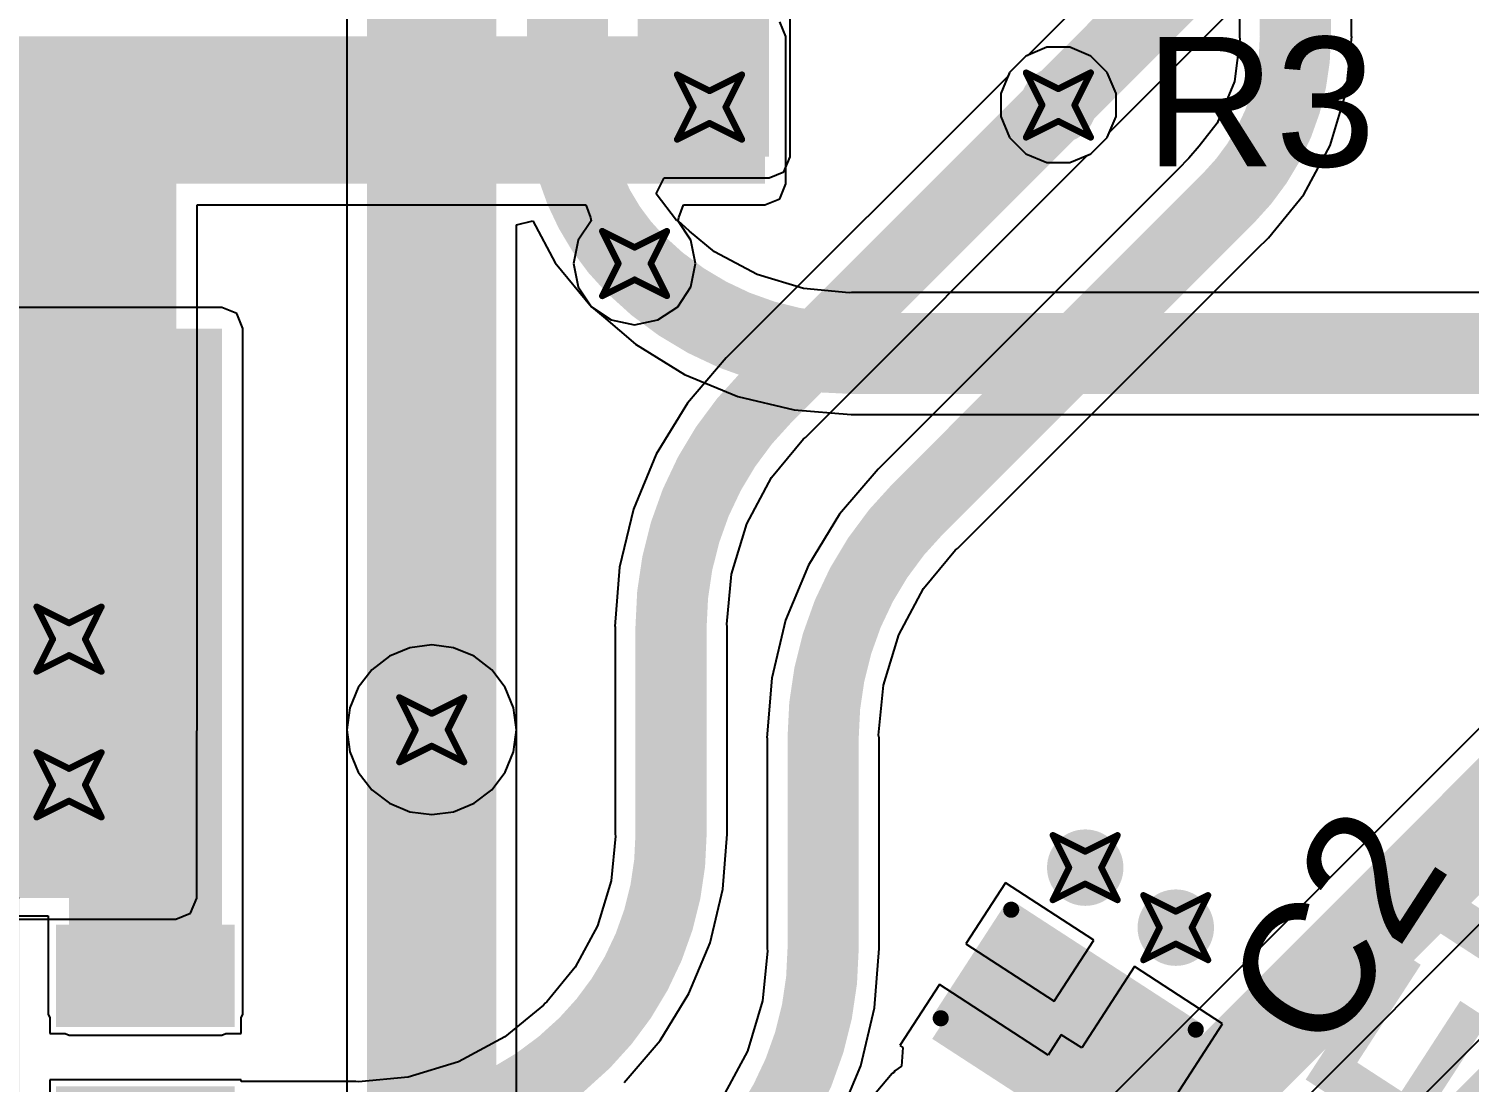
# Model space of a CAD drawing. Header units: inches. Extents: x -5 to 426, y -53 to 116.
# Drawn here: x 40.13 to 51.43, y -32.36 to -24.09 of the extents above; entities that cross this region are included whole.
import ezdxf

# ---------------------------------------------------------------- set-up
doc = ezdxf.new("R2010")
doc.units = ezdxf.units.IN
for name, color, linetype in [('Board Outline', 216, 'Continuous'), ('Bottom Layer', 5, 'Continuous'), ('Bottom Solder', 6, 'Continuous'), ('Drill Drawing', 1, 'Continuous'), ('Multi-Layer', 9, 'Continuous'), ('Pad Holes', 156, 'Continuous'), ('Top Layer', 1, 'Continuous'), ('Top Overlay', 2, 'Continuous'), ('Top Paste', 8, 'Continuous'), ('Top Solder', 216, 'Continuous'), ('Via Holes', 16, 'Continuous')]:
    doc.layers.add(name, color=color, linetype=linetype)
doc.styles.add('Arial', font='', dxfattribs={"height": 0.2})
doc.styles.add('Arial_Bold', font='', dxfattribs={"height": 0.2})
doc.styles.get('Arial').set_extended_font_data('Arial')
doc.styles.get('Arial_Bold').set_extended_font_data('Arial', bold=True)

# ---------------------------------------------------------------- blocks, each defined once
blk = doc.blocks.new('ESOP_8_75')
at = {"layer": 'Top Layer'}
for points in [[(-3.509, 2.205), (-2.309, 2.205), (-2.309, 1.605), (-3.509, 1.605)], [(2.308, 2.205), (3.508, 2.205), (3.508, 1.605), (2.308, 1.605)], [(-1.2, 1.65), (1.2, 1.65), (1.2, -1.65), (-1.2, -1.65)], [(-3.509, 0.935), (-2.309, 0.935), (-2.309, 0.335), (-3.509, 0.335)], [(2.308, 0.935), (3.508, 0.935), (3.508, 0.335), (2.308, 0.335)], [(-3.509, -0.335), (-2.309, -0.335), (-2.309, -0.935), (-3.509, -0.935)], [(2.308, -0.335), (3.508, -0.335), (3.508, -0.935), (2.308, -0.935)], [(-3.509, -1.605), (-2.309, -1.605), (-2.309, -2.205), (-3.509, -2.205)], [(2.308, -1.605), (3.508, -1.605), (3.508, -2.205), (2.308, -2.205)]]:
    blk.add_hatch(color=1, dxfattribs=at).paths.add_polyline_path(points)
at = {"layer": 'Top Paste'}
for points in [[(-3.509, 2.205), (-2.309, 2.205), (-2.309, 1.605), (-3.509, 1.605)], [(2.308, 2.205), (3.508, 2.205), (3.508, 1.605), (2.308, 1.605)], [(-1.2, 1.65), (1.2, 1.65), (1.2, -1.65), (-1.2, -1.65)], [(-3.509, 0.935), (-2.309, 0.935), (-2.309, 0.335), (-3.509, 0.335)], [(2.308, 0.935), (3.508, 0.935), (3.508, 0.335), (2.308, 0.335)], [(-3.509, -0.335), (-2.309, -0.335), (-2.309, -0.935), (-3.509, -0.935)], [(2.308, -0.335), (3.508, -0.335), (3.508, -0.935), (2.308, -0.935)], [(-3.509, -1.605), (-2.309, -1.605), (-2.309, -2.205), (-3.509, -2.205)], [(2.308, -1.605), (3.508, -1.605), (3.508, -2.205), (2.308, -2.205)]]:
    blk.add_hatch(color=8, dxfattribs=at).paths.add_polyline_path(points)
at = {"layer": 'Top Solder'}
for points in [[(-3.61, 2.307), (-2.207, 2.307), (-2.207, 1.503), (-3.61, 1.503)], [(2.207, 2.307), (3.61, 2.307), (3.61, 1.503), (2.207, 1.503)], [(-1.302, 1.752), (1.302, 1.752), (1.302, -1.752), (-1.302, -1.752)], [(-3.61, 1.037), (-2.207, 1.037), (-2.207, 0.233), (-3.61, 0.233)], [(2.207, 1.037), (3.61, 1.037), (3.61, 0.233), (2.207, 0.233)], [(-3.61, -0.233), (-2.207, -0.233), (-2.207, -1.037), (-3.61, -1.037)], [(2.207, -0.233), (3.61, -0.233), (3.61, -1.037), (2.207, -1.037)], [(-3.61, -1.503), (-2.207, -1.503), (-2.207, -2.307), (-3.61, -2.307)], [(2.207, -1.503), (3.61, -1.503), (3.61, -2.307), (2.207, -2.307)]]:
    blk.add_hatch(color=216, dxfattribs=at).paths.add_polyline_path(points)
at = {"layer": 'Top Overlay'}
for points in [[(-1.905, 2.515, 0.127, 0.127, 0), (1.854, 2.515, 0.127, 0.127, 0)], [(-1.905, 2.515, 0.127, 0.127, 0), (-1.905, -2.515, 0.127, 0.127, 0)], [(1.854, -2.515, 0.127, 0.127, 0), (1.854, 2.515, 0.127, 0.127, 0)], [(-3.877, 2.049, 0.3, 0.3, 0), (-3.75, 1.922, 0.3, 0.3, 0)], [(-3.877, 1.795, 0.3, 0.3, 0), (-3.877, 2.049, 0.3, 0.3, 0)], [(-3.877, 1.795, 0.3, 0.3, 0), (-3.75, 1.922, 0.3, 0.3, 0)], [(-1.905, -2.515, 0.127, 0.127, 0), (1.854, -2.515, 0.127, 0.127, 0)]]:
    blk.add_lwpolyline(points, format="xyseb", dxfattribs=at)
for points in [[(-1.937, 2.515, 0.0635, 0.0635, 1), (-1.873, 2.515, 0.0635, 0.0635, 1)], [(-1.937, 2.515, 0.0635, 0.0635, 1), (-1.873, 2.515, 0.0635, 0.0635, 1)], [(1.822, 2.515, 0.0635, 0.0635, 1), (1.886, 2.515, 0.0635, 0.0635, 1)], [(1.822, 2.515, 0.0635, 0.0635, 1), (1.886, 2.515, 0.0635, 0.0635, 1)], [(-3.952, 2.049, 0.15, 0.15, 1), (-3.802, 2.049, 0.15, 0.15, 1)], [(-3.952, 2.049, 0.15, 0.15, 1), (-3.802, 2.049, 0.15, 0.15, 1)], [(-3.825, 1.922, 0.15, 0.15, 1), (-3.675, 1.922, 0.15, 0.15, 1)], [(-3.825, 1.922, 0.15, 0.15, 1), (-3.675, 1.922, 0.15, 0.15, 1)], [(-3.952, 1.795, 0.15, 0.15, 1), (-3.802, 1.795, 0.15, 0.15, 1)], [(-3.952, 1.795, 0.15, 0.15, 1), (-3.802, 1.795, 0.15, 0.15, 1)], [(-1.937, -2.515, 0.0635, 0.0635, 1), (-1.873, -2.515, 0.0635, 0.0635, 1)], [(-1.937, -2.515, 0.0635, 0.0635, 1), (-1.873, -2.515, 0.0635, 0.0635, 1)], [(1.822, -2.515, 0.0635, 0.0635, 1), (1.886, -2.515, 0.0635, 0.0635, 1)], [(1.822, -2.515, 0.0635, 0.0635, 1), (1.886, -2.515, 0.0635, 0.0635, 1)]]:
    blk.add_lwpolyline(points, format="xyseb", close=True, dxfattribs=at)
blk = doc.blocks.new('B2B_XH_A_LF__SN___90')
at = {"layer": 'Bottom Layer'}
blk.add_hatch(color=5, dxfattribs=at).paths.add_polyline_path([(-2.25, 1), (-0.25, 1), (-0.25, -1), (-2.25, -1)])
h = blk.add_hatch(color=5, dxfattribs=at)
edge = h.paths.add_edge_path()
edge.add_arc((1.25, 0), 1, 0, 360)
at = {"layer": 'Bottom Solder'}
blk.add_hatch(color=6, dxfattribs=at).paths.add_polyline_path([(-2.352, 1.102), (-0.148, 1.102), (-0.148, -1.102), (-2.352, -1.102)])
h = blk.add_hatch(color=6, dxfattribs=at)
edge = h.paths.add_edge_path()
edge.add_arc((1.25, 0), 1.102, 0, 360)
at = {"layer": 'Multi-Layer'}
blk.add_hatch(color=9, dxfattribs=at).paths.add_polyline_path([(-2.25, 1), (-0.25, 1), (-0.25, -1), (-2.25, -1)])
h = blk.add_hatch(color=9, dxfattribs=at)
edge = h.paths.add_edge_path()
edge.add_arc((1.25, 0), 1, 0, 360)
at = {"layer": 'Pad Holes'}
h = blk.add_hatch(color=7, dxfattribs=at)
edge = h.paths.add_edge_path()
edge.add_arc((-1.25, 0), 0.5, 0, 360)
h = blk.add_hatch(color=7, dxfattribs=at)
edge = h.paths.add_edge_path()
edge.add_arc((1.25, 0), 0.5, 0, 360)
at = {"layer": 'Top Layer'}
blk.add_hatch(color=1, dxfattribs=at).paths.add_polyline_path([(-2.25, 1), (-0.25, 1), (-0.25, -1), (-2.25, -1)])
h = blk.add_hatch(color=1, dxfattribs=at)
edge = h.paths.add_edge_path()
edge.add_arc((1.25, 0), 1, 0, 360)
at = {"layer": 'Top Solder'}
blk.add_hatch(color=216, dxfattribs=at).paths.add_polyline_path([(-2.352, 1.102), (-0.148, 1.102), (-0.148, -1.102), (-2.352, -1.102)])
h = blk.add_hatch(color=216, dxfattribs=at)
edge = h.paths.add_edge_path()
edge.add_arc((1.25, 0), 1.102, 0, 360)
at = {"layer": 'Top Overlay'}
for points in [[(-3.782, -3.432, 0.127, 0.127, 0), (-3.782, 2.442, 0.127, 0.127, 0)], [(3.74, 2.442, 0.127, 0.127, 0), (-3.782, 2.442, 0.127, 0.127, 0)], [(3.74, -3.432, 0.127, 0.127, 0), (3.74, 2.442, 0.127, 0.127, 0)], [(3.74, -3.432, 0.127, 0.127, 0), (-3.782, -3.432, 0.127, 0.127, 0)]]:
    blk.add_lwpolyline(points, format="xyseb", dxfattribs=at)
for points in [[(-3.814, 2.442, 0.0635, 0.0635, 1), (-3.75, 2.442, 0.0635, 0.0635, 1)], [(-3.814, 2.442, 0.0635, 0.0635, 1), (-3.75, 2.442, 0.0635, 0.0635, 1)], [(3.708, 2.442, 0.0635, 0.0635, 1), (3.772, 2.442, 0.0635, 0.0635, 1)], [(3.708, 2.442, 0.0635, 0.0635, 1), (3.772, 2.442, 0.0635, 0.0635, 1)], [(-3.814, -3.432, 0.0635, 0.0635, 1), (-3.75, -3.432, 0.0635, 0.0635, 1)], [(-3.814, -3.432, 0.0635, 0.0635, 1), (-3.75, -3.432, 0.0635, 0.0635, 1)], [(3.708, -3.432, 0.0635, 0.0635, 1), (3.772, -3.432, 0.0635, 0.0635, 1)], [(3.708, -3.432, 0.0635, 0.0635, 1), (3.772, -3.432, 0.0635, 0.0635, 1)]]:
    blk.add_lwpolyline(points, format="xyseb", close=True, dxfattribs=at)
blk = doc.blocks.new('C___0805_111')
at = {"layer": 'Top Layer'}
for points in [[(-1.524, 0.762), (-0.508, 0.762), (-0.508, -0.762), (-1.524, -0.762)], [(0.508, 0.762), (1.524, 0.762), (1.524, -0.762), (0.508, -0.762)]]:
    blk.add_hatch(color=1, dxfattribs=at).paths.add_polyline_path(points)
at = {"layer": 'Top Paste'}
for points in [[(-1.524, 0.762), (-0.508, 0.762), (-0.508, -0.762), (-1.524, -0.762)], [(0.508, 0.762), (1.524, 0.762), (1.524, -0.762), (0.508, -0.762)]]:
    blk.add_hatch(color=8, dxfattribs=at).paths.add_polyline_path(points)
at = {"layer": 'Top Solder'}
for points in [[(-1.594, 0.832), (-0.438, 0.832), (-0.438, -0.832), (-1.594, -0.832)], [(0.438, 0.832), (1.594, 0.832), (1.594, -0.832), (0.438, -0.832)]]:
    blk.add_hatch(color=216, dxfattribs=at).paths.add_polyline_path(points)
at = {"layer": 'Top Overlay'}
for points in [[(-1.626, -0.864, 0.127, 0.127, 0), (-1.626, 0.864, 0.127, 0.127, 0)], [(-0.61, 0.864, 0.127, 0.127, 0), (-1.626, 0.864, 0.127, 0.127, 0)], [(1.626, 0.864, 0.127, 0.127, 0), (0.61, 0.864, 0.127, 0.127, 0)], [(1.626, -0.864, 0.127, 0.127, 0), (1.626, 0.864, 0.127, 0.127, 0)], [(-0.61, -0.864, 0.127, 0.127, 0), (-1.626, -0.864, 0.127, 0.127, 0)], [(1.626, -0.864, 0.127, 0.127, 0), (0.61, -0.864, 0.127, 0.127, 0)]]:
    blk.add_lwpolyline(points, format="xyseb", dxfattribs=at)
for points in [[(-1.657, 0.864, 0.0635, 0.0635, 1), (-1.594, 0.864, 0.0635, 0.0635, 1)], [(-1.657, 0.864, 0.0635, 0.0635, 1), (-1.594, 0.864, 0.0635, 0.0635, 1)], [(-0.641, 0.864, 0.0635, 0.0635, 1), (-0.578, 0.864, 0.0635, 0.0635, 1)], [(0.578, 0.864, 0.0635, 0.0635, 1), (0.641, 0.864, 0.0635, 0.0635, 1)], [(1.594, 0.864, 0.0635, 0.0635, 1), (1.657, 0.864, 0.0635, 0.0635, 1)], [(1.594, 0.864, 0.0635, 0.0635, 1), (1.657, 0.864, 0.0635, 0.0635, 1)], [(-1.657, -0.864, 0.0635, 0.0635, 1), (-1.594, -0.864, 0.0635, 0.0635, 1)], [(-1.657, -0.864, 0.0635, 0.0635, 1), (-1.594, -0.864, 0.0635, 0.0635, 1)], [(-0.641, -0.864, 0.0635, 0.0635, 1), (-0.578, -0.864, 0.0635, 0.0635, 1)], [(0.578, -0.864, 0.0635, 0.0635, 1), (0.641, -0.864, 0.0635, 0.0635, 1)], [(1.594, -0.864, 0.0635, 0.0635, 1), (1.657, -0.864, 0.0635, 0.0635, 1)], [(1.594, -0.864, 0.0635, 0.0635, 1), (1.657, -0.864, 0.0635, 0.0635, 1)]]:
    blk.add_lwpolyline(points, format="xyseb", close=True, dxfattribs=at)

msp = doc.modelspace()

# ---------------------------------------------------------------- hatches: boundary and pattern name
at = {"layer": 'Bottom Layer'}
for points in [[(38.645, -24.151), (38.645, -25.307), (45.905, -25.307), (45.905, -24.151)], [(41.283, -24.376), (38.64, -24.376), (38.64, -29.592), (41.283, -29.592)], [(38.64, -30.913), (41.279, -30.913), (41.279, -28.213), (38.64, -28.213)], [(32.646, -30.913), (40.85, -30.913), (40.85, -29.185), (32.646, -29.185)]]:
    msp.add_hatch(color=5, dxfattribs=at).paths.add_polyline_path(points)
h = msp.add_hatch(color=5, dxfattribs=at)
edge = h.paths.add_edge_path()
edge.add_arc((45.47, -24.705), 0.3, 0, 360)
h = msp.add_hatch(color=5, dxfattribs=at)
edge = h.paths.add_edge_path()
edge.add_arc((48.209, -24.689), 0.3, 0, 360)
h = msp.add_hatch(color=5, dxfattribs=at)
edge = h.paths.add_edge_path()
edge.add_arc((44.882, -25.933), 0.3, 0, 360)
h = msp.add_hatch(color=5, dxfattribs=at)
edge = h.paths.add_edge_path()
edge.add_arc((40.441, -28.881), 0.3, 0, 360)
h = msp.add_hatch(color=5, dxfattribs=at)
edge = h.paths.add_edge_path()
edge.add_arc((43.289, -29.592), 0.3, 0, 360)
h = msp.add_hatch(color=5, dxfattribs=at)
edge = h.paths.add_edge_path()
edge.add_arc((40.441, -30.024), 0.3, 0, 360)
h = msp.add_hatch(color=5, dxfattribs=at)
edge = h.paths.add_edge_path()
edge.add_arc((48.42, -30.674), 0.3, 0, 360)
h = msp.add_hatch(color=5, dxfattribs=at)
edge = h.paths.add_edge_path()
edge.add_arc((49.131, -31.145), 0.3, 0, 360)
at = {"layer": 'Top Layer'}
for points in [[(45.938, -21.472), (44.907, -21.472), (44.907, -25.095), (45.938, -25.095)], [(36.618, -27.385), (41.641, -27.385), (41.641, -26.443), (36.618, -26.443)], [(38.132, -30.888), (41.641, -30.888), (41.641, -26.443), (38.132, -26.443)], [(40.441, -31.823), (41.641, -31.823), (41.641, -26.448), (40.441, -26.448)]]:
    msp.add_hatch(color=1, dxfattribs=at).paths.add_polyline_path(points)
h = msp.add_hatch(color=1, dxfattribs=at)
edge = h.paths.add_edge_path()
edge.add_arc((45.47, -24.705), 0.3, 0, 360)
h = msp.add_hatch(color=1, dxfattribs=at)
edge = h.paths.add_edge_path()
edge.add_arc((48.209, -24.689), 0.3, 0, 360)
h = msp.add_hatch(color=1, dxfattribs=at)
edge = h.paths.add_edge_path()
edge.add_arc((44.882, -25.933), 0.3, 0, 360)
h = msp.add_hatch(color=1, dxfattribs=at)
edge = h.paths.add_edge_path()
edge.add_arc((40.441, -28.881), 0.3, 0, 360)
h = msp.add_hatch(color=1, dxfattribs=at)
edge = h.paths.add_edge_path()
edge.add_arc((43.289, -29.592), 0.3, 0, 360)
h = msp.add_hatch(color=1, dxfattribs=at)
edge = h.paths.add_edge_path()
edge.add_arc((40.441, -30.024), 0.3, 0, 360)
h = msp.add_hatch(color=1, dxfattribs=at)
edge = h.paths.add_edge_path()
edge.add_arc((48.42, -30.674), 0.3, 0, 360)
h = msp.add_hatch(color=1, dxfattribs=at)
edge = h.paths.add_edge_path()
edge.add_arc((49.131, -31.145), 0.3, 0, 360)
at = {"layer": 'Via Holes'}
h = msp.add_hatch(color=7, dxfattribs=at)
edge = h.paths.add_edge_path()
edge.add_arc((48.209, -24.689), 0.15, 0, 360)
h = msp.add_hatch(color=7, dxfattribs=at)
edge = h.paths.add_edge_path()
edge.add_arc((45.47, -24.705), 0.15, 0, 360)
h = msp.add_hatch(color=7, dxfattribs=at)
edge = h.paths.add_edge_path()
edge.add_arc((44.882, -25.933), 0.15, 0, 360)
h = msp.add_hatch(color=7, dxfattribs=at)
edge = h.paths.add_edge_path()
edge.add_arc((40.441, -28.881), 0.15, 0, 360)
h = msp.add_hatch(color=7, dxfattribs=at)
edge = h.paths.add_edge_path()
edge.add_arc((43.289, -29.592), 0.15, 0, 360)
h = msp.add_hatch(color=7, dxfattribs=at)
edge = h.paths.add_edge_path()
edge.add_arc((40.441, -30.024), 0.15, 0, 360)
h = msp.add_hatch(color=7, dxfattribs=at)
edge = h.paths.add_edge_path()
edge.add_arc((48.42, -30.674), 0.15, 0, 360)
h = msp.add_hatch(color=7, dxfattribs=at)
edge = h.paths.add_edge_path()
edge.add_arc((49.131, -31.145), 0.15, 0, 360)

# ---------------------------------------------------------------- linework, layer by layer
at = {"layer": 'Board Outline'}
msp.add_lwpolyline([(49.772, 6.348, 0.254, 0.254, -1.144567), (-0.298, -38.441, 0.254, 0.254, 0)], format="xyseb", dxfattribs=at)
at = {"layer": 'Bottom Layer'}
for p, q in [((50.528, -21.74), (47.968, -24.299)), ((48.611, -24.902), (51.17, -22.342)), ((46.07, -24.151), (46.022, -24.035)), ((46.07, -25.307), (46.07, -24.151)), ((47.953, -24.305), (47.826, -24.433)), ((47.968, -24.299), (47.953, -24.305)), ((47.826, -24.433), (47.757, -24.599)), ((47.757, -24.599), (47.757, -24.779)), ((56.359, -24.736), (48.042, -33.053)), ((47.757, -24.779), (47.826, -24.945)), ((47.826, -24.945), (47.953, -25.072)), ((48.465, -25.072), (48.593, -24.945)), ((48.593, -24.945), (48.611, -24.902)), ((47.953, -25.072), (48.119, -25.141)), ((48.299, -25.141), (48.465, -25.072)), ((48.119, -25.141), (48.299, -25.141)), ((46.022, -25.424), (46.07, -25.307)), ((45.905, -25.472), (46.022, -25.424)), ((41.448, -29.592), (41.448, -25.472)), ((41.448, -25.472), (44.498, -25.472)), ((44.498, -25.472), (44.535, -25.572)), ((45.229, -25.571), (45.266, -25.472)), ((45.266, -25.472), (45.905, -25.472)), ((48.811, -33.822), (57.128, -25.505)), ((58.075, -25.463), (49.414, -34.124)), ((44.54, -25.599), (44.439, -25.75)), ((44.535, -25.572), (44.54, -25.599)), ((45.224, -25.598), (45.229, -25.571)), ((45.313, -25.678), (45.224, -25.598)), ((44.439, -25.75), (44.403, -25.933)), ((45.51, -25.84), (45.313, -25.678)), ((45.845, -26.018), (45.51, -25.84)), ((44.403, -25.933), (44.439, -26.117)), ((44.439, -26.117), (44.543, -26.272)), ((46.208, -26.129), (45.845, -26.018)), ((46.566, -26.164), (46.208, -26.129)), ((46.586, -26.16), (46.566, -26.164)), ((52.803, -26.16), (46.586, -26.16)), ((44.543, -26.272), (44.543, -26.272)), ((44.543, -26.272), (44.544, -26.273)), ((44.544, -26.273), (44.544, -26.273)), ((44.544, -26.273), (44.637, -26.352)), ((44.637, -26.352), (44.888, -26.566)), ((44.888, -26.566), (45.274, -26.803)), ((45.274, -26.803), (45.693, -26.977)), ((45.693, -26.977), (46.134, -27.082)), ((46.134, -27.082), (46.583, -27.118)), ((46.583, -27.118), (46.586, -27.118)), ((46.586, -27.118), (52.803, -27.118)), ((43.116, -28.949), (42.956, -29.015)), ((43.289, -28.926), (43.116, -28.949)), ((43.461, -28.949), (43.289, -28.926)), ((43.622, -29.015), (43.461, -28.949)), ((42.956, -29.015), (42.818, -29.121)), ((43.76, -29.121), (43.622, -29.015)), ((42.818, -29.121), (42.712, -29.259)), ((43.866, -29.259), (43.76, -29.121)), ((42.712, -29.259), (42.645, -29.42)), ((43.932, -29.42), (43.866, -29.259)), ((42.645, -29.42), (42.623, -29.592)), ((43.955, -29.592), (43.932, -29.42)), ((41.444, -29.604), (41.448, -29.592)), ((41.444, -30.913), (41.444, -29.604)), ((42.623, -29.592), (42.623, -38.209)), ((43.955, -38.35), (43.955, -29.592)), ((41.395, -31.03), (41.444, -30.913)), ((35.402, -31.078), (41.279, -31.078)), ((41.279, -31.078), (41.395, -31.03))]:
    msp.add_line(p, q, dxfattribs=at)
for points in [[(48.209, -24.681, 0.559, 0.559, 0), (50.929, -21.961, 0.559, 0.559, 0)], [(48.209, -24.689, 0.559, 0.559, 0), (48.209, -24.681, 0.559, 0.559, 0)], [(48.427, -33.437, 0.762, 0.762, 0), (56.743, -25.121, 0.762, 0.762, 0)], [(49.707, -34.417, 0.508, 0.508, 0), (58.368, -25.756, 0.508, 0.508, 0)], [(44.883, -25.934, 0.635, 0.635, -0.000107), (44.882, -25.933, 0.635, 0.635, 0)], [(46.586, -26.639, 0.635, 0.635, -0.198801), (44.883, -25.934, 0.635, 0.635, 0)], [(46.586, -26.639, 0.635, 0.635, 0), (52.803, -26.639, 0.635, 0.635, 0)], [(39.601, -29.389, 1.016, 1.016, 0), (40.269, -28.721, 1.016, 1.016, 0)], [(43.289, -38.911, 1.016, 1.016, 0), (43.289, -29.592, 1.016, 1.016, 0)]]:
    msp.add_lwpolyline(points, format="xyseb", dxfattribs=at)
for points in [[(48.069, -24.681, 0.279, 0.279, 1), (48.349, -24.681, 0.279, 0.279, 1)], [(48.069, -24.681, 0.279, 0.279, 1), (48.349, -24.681, 0.279, 0.279, 1)], [(48.069, -24.689, 0.279, 0.279, 1), (48.349, -24.689, 0.279, 0.279, 1)], [(44.723, -25.933, 0.318, 0.318, 1), (45.041, -25.933, 0.318, 0.318, 1)], [(44.724, -25.934, 0.318, 0.318, 1), (45.041, -25.934, 0.318, 0.318, 1)], [(44.724, -25.934, 0.318, 0.318, 1), (45.041, -25.934, 0.318, 0.318, 1)], [(46.427, -26.639, 0.318, 0.318, 1), (46.744, -26.639, 0.318, 0.318, 1)], [(46.427, -26.639, 0.318, 0.318, 1), (46.744, -26.639, 0.318, 0.318, 1)], [(40.015, -28.721, 0.508, 0.508, 1), (40.523, -28.721, 0.508, 0.508, 1)], [(43.035, -29.592, 0.508, 0.508, 1), (43.543, -29.592, 0.508, 0.508, 1)]]:
    msp.add_lwpolyline(points, format="xyseb", close=True, dxfattribs=at)
at = {"layer": 'Drill Drawing'}
for points in [[(45.216, -24.451, 0.0508, 0.0508, 0), (45.47, -24.578, 0.0508, 0.0508, 0)], [(45.216, -24.451, 0.0508, 0.0508, 0), (45.343, -24.705, 0.0508, 0.0508, 0)], [(45.47, -24.578, 0.0508, 0.0508, 0), (45.724, -24.451, 0.0508, 0.0508, 0)], [(45.597, -24.705, 0.0508, 0.0508, 0), (45.724, -24.451, 0.0508, 0.0508, 0)], [(47.955, -24.435, 0.0508, 0.0508, 0), (48.209, -24.562, 0.0508, 0.0508, 0)], [(47.955, -24.435, 0.0508, 0.0508, 0), (48.082, -24.689, 0.0508, 0.0508, 0)], [(48.209, -24.562, 0.0508, 0.0508, 0), (48.463, -24.435, 0.0508, 0.0508, 0)], [(48.336, -24.689, 0.0508, 0.0508, 0), (48.463, -24.435, 0.0508, 0.0508, 0)], [(45.216, -24.959, 0.0508, 0.0508, 0), (45.343, -24.705, 0.0508, 0.0508, 0)], [(45.597, -24.705, 0.0508, 0.0508, 0), (45.724, -24.959, 0.0508, 0.0508, 0)], [(47.955, -24.943, 0.0508, 0.0508, 0), (48.082, -24.689, 0.0508, 0.0508, 0)], [(48.336, -24.689, 0.0508, 0.0508, 0), (48.463, -24.943, 0.0508, 0.0508, 0)], [(45.216, -24.959, 0.0508, 0.0508, 0), (45.47, -24.832, 0.0508, 0.0508, 0)], [(45.47, -24.832, 0.0508, 0.0508, 0), (45.724, -24.959, 0.0508, 0.0508, 0)], [(47.955, -24.943, 0.0508, 0.0508, 0), (48.209, -24.816, 0.0508, 0.0508, 0)], [(48.209, -24.816, 0.0508, 0.0508, 0), (48.463, -24.943, 0.0508, 0.0508, 0)], [(44.628, -25.679, 0.0508, 0.0508, 0), (44.882, -25.806, 0.0508, 0.0508, 0)], [(44.628, -25.679, 0.0508, 0.0508, 0), (44.755, -25.933, 0.0508, 0.0508, 0)], [(44.882, -25.806, 0.0508, 0.0508, 0), (45.136, -25.679, 0.0508, 0.0508, 0)], [(45.009, -25.933, 0.0508, 0.0508, 0), (45.136, -25.679, 0.0508, 0.0508, 0)], [(44.628, -26.187, 0.0508, 0.0508, 0), (44.755, -25.933, 0.0508, 0.0508, 0)], [(45.009, -25.933, 0.0508, 0.0508, 0), (45.136, -26.187, 0.0508, 0.0508, 0)], [(44.628, -26.187, 0.0508, 0.0508, 0), (44.882, -26.06, 0.0508, 0.0508, 0)], [(44.882, -26.06, 0.0508, 0.0508, 0), (45.136, -26.187, 0.0508, 0.0508, 0)], [(40.187, -28.627, 0.0508, 0.0508, 0), (40.441, -28.754, 0.0508, 0.0508, 0)], [(40.187, -28.627, 0.0508, 0.0508, 0), (40.314, -28.881, 0.0508, 0.0508, 0)], [(40.441, -28.754, 0.0508, 0.0508, 0), (40.695, -28.627, 0.0508, 0.0508, 0)], [(40.568, -28.881, 0.0508, 0.0508, 0), (40.695, -28.627, 0.0508, 0.0508, 0)], [(40.187, -29.135, 0.0508, 0.0508, 0), (40.314, -28.881, 0.0508, 0.0508, 0)], [(40.568, -28.881, 0.0508, 0.0508, 0), (40.695, -29.135, 0.0508, 0.0508, 0)], [(40.187, -29.135, 0.0508, 0.0508, 0), (40.441, -29.008, 0.0508, 0.0508, 0)], [(40.441, -29.008, 0.0508, 0.0508, 0), (40.695, -29.135, 0.0508, 0.0508, 0)], [(43.035, -29.338, 0.0508, 0.0508, 0), (43.289, -29.465, 0.0508, 0.0508, 0)], [(43.035, -29.338, 0.0508, 0.0508, 0), (43.162, -29.592, 0.0508, 0.0508, 0)], [(43.289, -29.465, 0.0508, 0.0508, 0), (43.543, -29.338, 0.0508, 0.0508, 0)], [(43.416, -29.592, 0.0508, 0.0508, 0), (43.543, -29.338, 0.0508, 0.0508, 0)], [(43.035, -29.846, 0.0508, 0.0508, 0), (43.162, -29.592, 0.0508, 0.0508, 0)], [(43.416, -29.592, 0.0508, 0.0508, 0), (43.543, -29.846, 0.0508, 0.0508, 0)], [(43.035, -29.846, 0.0508, 0.0508, 0), (43.289, -29.719, 0.0508, 0.0508, 0)], [(43.289, -29.719, 0.0508, 0.0508, 0), (43.543, -29.846, 0.0508, 0.0508, 0)], [(40.187, -29.77, 0.0508, 0.0508, 0), (40.441, -29.897, 0.0508, 0.0508, 0)], [(40.187, -29.77, 0.0508, 0.0508, 0), (40.314, -30.024, 0.0508, 0.0508, 0)], [(40.441, -29.897, 0.0508, 0.0508, 0), (40.695, -29.77, 0.0508, 0.0508, 0)], [(40.568, -30.024, 0.0508, 0.0508, 0), (40.695, -29.77, 0.0508, 0.0508, 0)], [(40.187, -30.278, 0.0508, 0.0508, 0), (40.314, -30.024, 0.0508, 0.0508, 0)], [(40.568, -30.024, 0.0508, 0.0508, 0), (40.695, -30.278, 0.0508, 0.0508, 0)], [(40.187, -30.278, 0.0508, 0.0508, 0), (40.441, -30.151, 0.0508, 0.0508, 0)], [(40.441, -30.151, 0.0508, 0.0508, 0), (40.695, -30.278, 0.0508, 0.0508, 0)], [(48.166, -30.42, 0.0508, 0.0508, 0), (48.42, -30.547, 0.0508, 0.0508, 0)], [(48.166, -30.42, 0.0508, 0.0508, 0), (48.293, -30.674, 0.0508, 0.0508, 0)], [(48.42, -30.547, 0.0508, 0.0508, 0), (48.674, -30.42, 0.0508, 0.0508, 0)], [(48.547, -30.674, 0.0508, 0.0508, 0), (48.674, -30.42, 0.0508, 0.0508, 0)], [(48.166, -30.928, 0.0508, 0.0508, 0), (48.293, -30.674, 0.0508, 0.0508, 0)], [(48.547, -30.674, 0.0508, 0.0508, 0), (48.674, -30.928, 0.0508, 0.0508, 0)], [(48.166, -30.928, 0.0508, 0.0508, 0), (48.42, -30.801, 0.0508, 0.0508, 0)], [(48.42, -30.801, 0.0508, 0.0508, 0), (48.674, -30.928, 0.0508, 0.0508, 0)], [(48.877, -30.891, 0.0508, 0.0508, 0), (49.131, -31.018, 0.0508, 0.0508, 0)], [(48.877, -30.891, 0.0508, 0.0508, 0), (49.004, -31.145, 0.0508, 0.0508, 0)], [(49.131, -31.018, 0.0508, 0.0508, 0), (49.385, -30.891, 0.0508, 0.0508, 0)], [(49.258, -31.145, 0.0508, 0.0508, 0), (49.385, -30.891, 0.0508, 0.0508, 0)], [(48.877, -31.399, 0.0508, 0.0508, 0), (49.004, -31.145, 0.0508, 0.0508, 0)], [(49.258, -31.145, 0.0508, 0.0508, 0), (49.385, -31.399, 0.0508, 0.0508, 0)], [(48.877, -31.399, 0.0508, 0.0508, 0), (49.131, -31.272, 0.0508, 0.0508, 0)], [(49.131, -31.272, 0.0508, 0.0508, 0), (49.385, -31.399, 0.0508, 0.0508, 0)]]:
    msp.add_lwpolyline(points, format="xyseb", dxfattribs=at)
for points in [[(45.203, -24.451, 0.0254, 0.0254, 1), (45.229, -24.451, 0.0254, 0.0254, 1)], [(45.203, -24.451, 0.0254, 0.0254, 1), (45.229, -24.451, 0.0254, 0.0254, 1)], [(45.711, -24.451, 0.0254, 0.0254, 1), (45.737, -24.451, 0.0254, 0.0254, 1)], [(45.711, -24.451, 0.0254, 0.0254, 1), (45.737, -24.451, 0.0254, 0.0254, 1)], [(47.943, -24.435, 0.0254, 0.0254, 1), (47.968, -24.435, 0.0254, 0.0254, 1)], [(47.943, -24.435, 0.0254, 0.0254, 1), (47.968, -24.435, 0.0254, 0.0254, 1)], [(48.45, -24.435, 0.0254, 0.0254, 1), (48.476, -24.435, 0.0254, 0.0254, 1)], [(48.45, -24.435, 0.0254, 0.0254, 1), (48.476, -24.435, 0.0254, 0.0254, 1)], [(48.196, -24.562, 0.0254, 0.0254, 1), (48.222, -24.562, 0.0254, 0.0254, 1)], [(48.196, -24.562, 0.0254, 0.0254, 1), (48.222, -24.562, 0.0254, 0.0254, 1)], [(45.457, -24.578, 0.0254, 0.0254, 1), (45.483, -24.578, 0.0254, 0.0254, 1)], [(45.457, -24.578, 0.0254, 0.0254, 1), (45.483, -24.578, 0.0254, 0.0254, 1)], [(45.33, -24.705, 0.0254, 0.0254, 1), (45.356, -24.705, 0.0254, 0.0254, 1)], [(45.33, -24.705, 0.0254, 0.0254, 1), (45.356, -24.705, 0.0254, 0.0254, 1)], [(45.584, -24.705, 0.0254, 0.0254, 1), (45.61, -24.705, 0.0254, 0.0254, 1)], [(45.584, -24.705, 0.0254, 0.0254, 1), (45.61, -24.705, 0.0254, 0.0254, 1)], [(48.069, -24.689, 0.0254, 0.0254, 1), (48.095, -24.689, 0.0254, 0.0254, 1)], [(48.069, -24.689, 0.0254, 0.0254, 1), (48.095, -24.689, 0.0254, 0.0254, 1)], [(48.324, -24.689, 0.0254, 0.0254, 1), (48.349, -24.689, 0.0254, 0.0254, 1)], [(48.324, -24.689, 0.0254, 0.0254, 1), (48.349, -24.689, 0.0254, 0.0254, 1)], [(45.457, -24.832, 0.0254, 0.0254, 1), (45.483, -24.832, 0.0254, 0.0254, 1)], [(45.457, -24.832, 0.0254, 0.0254, 1), (45.483, -24.832, 0.0254, 0.0254, 1)], [(48.196, -24.816, 0.0254, 0.0254, 1), (48.222, -24.816, 0.0254, 0.0254, 1)], [(48.196, -24.816, 0.0254, 0.0254, 1), (48.222, -24.816, 0.0254, 0.0254, 1)], [(45.203, -24.959, 0.0254, 0.0254, 1), (45.229, -24.959, 0.0254, 0.0254, 1)], [(45.203, -24.959, 0.0254, 0.0254, 1), (45.229, -24.959, 0.0254, 0.0254, 1)], [(45.711, -24.959, 0.0254, 0.0254, 1), (45.737, -24.959, 0.0254, 0.0254, 1)], [(45.711, -24.959, 0.0254, 0.0254, 1), (45.737, -24.959, 0.0254, 0.0254, 1)], [(47.943, -24.943, 0.0254, 0.0254, 1), (47.968, -24.943, 0.0254, 0.0254, 1)], [(47.943, -24.943, 0.0254, 0.0254, 1), (47.968, -24.943, 0.0254, 0.0254, 1)], [(48.45, -24.943, 0.0254, 0.0254, 1), (48.476, -24.943, 0.0254, 0.0254, 1)], [(48.45, -24.943, 0.0254, 0.0254, 1), (48.476, -24.943, 0.0254, 0.0254, 1)], [(44.615, -25.679, 0.0254, 0.0254, 1), (44.641, -25.679, 0.0254, 0.0254, 1)], [(44.615, -25.679, 0.0254, 0.0254, 1), (44.641, -25.679, 0.0254, 0.0254, 1)], [(45.123, -25.679, 0.0254, 0.0254, 1), (45.148, -25.679, 0.0254, 0.0254, 1)], [(45.123, -25.679, 0.0254, 0.0254, 1), (45.148, -25.679, 0.0254, 0.0254, 1)], [(44.869, -25.806, 0.0254, 0.0254, 1), (44.895, -25.806, 0.0254, 0.0254, 1)], [(44.869, -25.806, 0.0254, 0.0254, 1), (44.895, -25.806, 0.0254, 0.0254, 1)], [(44.742, -25.933, 0.0254, 0.0254, 1), (44.767, -25.933, 0.0254, 0.0254, 1)], [(44.742, -25.933, 0.0254, 0.0254, 1), (44.767, -25.933, 0.0254, 0.0254, 1)], [(44.996, -25.933, 0.0254, 0.0254, 1), (45.022, -25.933, 0.0254, 0.0254, 1)], [(44.996, -25.933, 0.0254, 0.0254, 1), (45.022, -25.933, 0.0254, 0.0254, 1)], [(44.869, -26.06, 0.0254, 0.0254, 1), (44.895, -26.06, 0.0254, 0.0254, 1)], [(44.869, -26.06, 0.0254, 0.0254, 1), (44.895, -26.06, 0.0254, 0.0254, 1)], [(44.615, -26.187, 0.0254, 0.0254, 1), (44.641, -26.187, 0.0254, 0.0254, 1)], [(44.615, -26.187, 0.0254, 0.0254, 1), (44.641, -26.187, 0.0254, 0.0254, 1)], [(45.123, -26.187, 0.0254, 0.0254, 1), (45.148, -26.187, 0.0254, 0.0254, 1)], [(45.123, -26.187, 0.0254, 0.0254, 1), (45.148, -26.187, 0.0254, 0.0254, 1)], [(40.174, -28.627, 0.0254, 0.0254, 1), (40.2, -28.627, 0.0254, 0.0254, 1)], [(40.174, -28.627, 0.0254, 0.0254, 1), (40.2, -28.627, 0.0254, 0.0254, 1)], [(40.682, -28.627, 0.0254, 0.0254, 1), (40.708, -28.627, 0.0254, 0.0254, 1)], [(40.682, -28.627, 0.0254, 0.0254, 1), (40.708, -28.627, 0.0254, 0.0254, 1)], [(40.428, -28.754, 0.0254, 0.0254, 1), (40.454, -28.754, 0.0254, 0.0254, 1)], [(40.428, -28.754, 0.0254, 0.0254, 1), (40.454, -28.754, 0.0254, 0.0254, 1)], [(40.301, -28.881, 0.0254, 0.0254, 1), (40.327, -28.881, 0.0254, 0.0254, 1)], [(40.301, -28.881, 0.0254, 0.0254, 1), (40.327, -28.881, 0.0254, 0.0254, 1)], [(40.555, -28.881, 0.0254, 0.0254, 1), (40.581, -28.881, 0.0254, 0.0254, 1)], [(40.555, -28.881, 0.0254, 0.0254, 1), (40.581, -28.881, 0.0254, 0.0254, 1)], [(40.428, -29.008, 0.0254, 0.0254, 1), (40.454, -29.008, 0.0254, 0.0254, 1)], [(40.428, -29.008, 0.0254, 0.0254, 1), (40.454, -29.008, 0.0254, 0.0254, 1)], [(40.174, -29.135, 0.0254, 0.0254, 1), (40.2, -29.135, 0.0254, 0.0254, 1)], [(40.174, -29.135, 0.0254, 0.0254, 1), (40.2, -29.135, 0.0254, 0.0254, 1)], [(40.682, -29.135, 0.0254, 0.0254, 1), (40.708, -29.135, 0.0254, 0.0254, 1)], [(40.682, -29.135, 0.0254, 0.0254, 1), (40.708, -29.135, 0.0254, 0.0254, 1)], [(43.022, -29.338, 0.0254, 0.0254, 1), (43.047, -29.338, 0.0254, 0.0254, 1)], [(43.022, -29.338, 0.0254, 0.0254, 1), (43.047, -29.338, 0.0254, 0.0254, 1)], [(43.53, -29.338, 0.0254, 0.0254, 1), (43.555, -29.338, 0.0254, 0.0254, 1)], [(43.53, -29.338, 0.0254, 0.0254, 1), (43.555, -29.338, 0.0254, 0.0254, 1)], [(43.276, -29.465, 0.0254, 0.0254, 1), (43.301, -29.465, 0.0254, 0.0254, 1)], [(43.276, -29.465, 0.0254, 0.0254, 1), (43.301, -29.465, 0.0254, 0.0254, 1)], [(43.149, -29.592, 0.0254, 0.0254, 1), (43.174, -29.592, 0.0254, 0.0254, 1)], [(43.149, -29.592, 0.0254, 0.0254, 1), (43.174, -29.592, 0.0254, 0.0254, 1)], [(43.403, -29.592, 0.0254, 0.0254, 1), (43.428, -29.592, 0.0254, 0.0254, 1)], [(43.403, -29.592, 0.0254, 0.0254, 1), (43.428, -29.592, 0.0254, 0.0254, 1)], [(43.276, -29.719, 0.0254, 0.0254, 1), (43.301, -29.719, 0.0254, 0.0254, 1)], [(43.276, -29.719, 0.0254, 0.0254, 1), (43.301, -29.719, 0.0254, 0.0254, 1)], [(40.174, -29.77, 0.0254, 0.0254, 1), (40.2, -29.77, 0.0254, 0.0254, 1)], [(40.174, -29.77, 0.0254, 0.0254, 1), (40.2, -29.77, 0.0254, 0.0254, 1)], [(40.682, -29.77, 0.0254, 0.0254, 1), (40.708, -29.77, 0.0254, 0.0254, 1)], [(40.682, -29.77, 0.0254, 0.0254, 1), (40.708, -29.77, 0.0254, 0.0254, 1)], [(43.022, -29.846, 0.0254, 0.0254, 1), (43.047, -29.846, 0.0254, 0.0254, 1)], [(43.022, -29.846, 0.0254, 0.0254, 1), (43.047, -29.846, 0.0254, 0.0254, 1)], [(43.53, -29.846, 0.0254, 0.0254, 1), (43.555, -29.846, 0.0254, 0.0254, 1)], [(43.53, -29.846, 0.0254, 0.0254, 1), (43.555, -29.846, 0.0254, 0.0254, 1)], [(40.428, -29.897, 0.0254, 0.0254, 1), (40.454, -29.897, 0.0254, 0.0254, 1)], [(40.428, -29.897, 0.0254, 0.0254, 1), (40.454, -29.897, 0.0254, 0.0254, 1)], [(40.301, -30.024, 0.0254, 0.0254, 1), (40.327, -30.024, 0.0254, 0.0254, 1)], [(40.301, -30.024, 0.0254, 0.0254, 1), (40.327, -30.024, 0.0254, 0.0254, 1)], [(40.555, -30.024, 0.0254, 0.0254, 1), (40.581, -30.024, 0.0254, 0.0254, 1)], [(40.555, -30.024, 0.0254, 0.0254, 1), (40.581, -30.024, 0.0254, 0.0254, 1)], [(40.428, -30.151, 0.0254, 0.0254, 1), (40.454, -30.151, 0.0254, 0.0254, 1)], [(40.428, -30.151, 0.0254, 0.0254, 1), (40.454, -30.151, 0.0254, 0.0254, 1)], [(40.174, -30.278, 0.0254, 0.0254, 1), (40.2, -30.278, 0.0254, 0.0254, 1)], [(40.174, -30.278, 0.0254, 0.0254, 1), (40.2, -30.278, 0.0254, 0.0254, 1)], [(40.682, -30.278, 0.0254, 0.0254, 1), (40.708, -30.278, 0.0254, 0.0254, 1)], [(40.682, -30.278, 0.0254, 0.0254, 1), (40.708, -30.278, 0.0254, 0.0254, 1)], [(48.153, -30.42, 0.0254, 0.0254, 1), (48.178, -30.42, 0.0254, 0.0254, 1)], [(48.153, -30.42, 0.0254, 0.0254, 1), (48.178, -30.42, 0.0254, 0.0254, 1)], [(48.661, -30.42, 0.0254, 0.0254, 1), (48.686, -30.42, 0.0254, 0.0254, 1)], [(48.661, -30.42, 0.0254, 0.0254, 1), (48.686, -30.42, 0.0254, 0.0254, 1)], [(48.407, -30.547, 0.0254, 0.0254, 1), (48.432, -30.547, 0.0254, 0.0254, 1)], [(48.407, -30.547, 0.0254, 0.0254, 1), (48.432, -30.547, 0.0254, 0.0254, 1)], [(48.28, -30.674, 0.0254, 0.0254, 1), (48.305, -30.674, 0.0254, 0.0254, 1)], [(48.28, -30.674, 0.0254, 0.0254, 1), (48.305, -30.674, 0.0254, 0.0254, 1)], [(48.534, -30.674, 0.0254, 0.0254, 1), (48.559, -30.674, 0.0254, 0.0254, 1)], [(48.534, -30.674, 0.0254, 0.0254, 1), (48.559, -30.674, 0.0254, 0.0254, 1)], [(48.407, -30.801, 0.0254, 0.0254, 1), (48.432, -30.801, 0.0254, 0.0254, 1)], [(48.407, -30.801, 0.0254, 0.0254, 1), (48.432, -30.801, 0.0254, 0.0254, 1)], [(48.864, -30.891, 0.0254, 0.0254, 1), (48.889, -30.891, 0.0254, 0.0254, 1)], [(48.864, -30.891, 0.0254, 0.0254, 1), (48.889, -30.891, 0.0254, 0.0254, 1)], [(49.372, -30.891, 0.0254, 0.0254, 1), (49.397, -30.891, 0.0254, 0.0254, 1)], [(49.372, -30.891, 0.0254, 0.0254, 1), (49.397, -30.891, 0.0254, 0.0254, 1)], [(48.153, -30.928, 0.0254, 0.0254, 1), (48.178, -30.928, 0.0254, 0.0254, 1)], [(48.153, -30.928, 0.0254, 0.0254, 1), (48.178, -30.928, 0.0254, 0.0254, 1)], [(48.661, -30.928, 0.0254, 0.0254, 1), (48.686, -30.928, 0.0254, 0.0254, 1)], [(48.661, -30.928, 0.0254, 0.0254, 1), (48.686, -30.928, 0.0254, 0.0254, 1)], [(49.118, -31.018, 0.0254, 0.0254, 1), (49.143, -31.018, 0.0254, 0.0254, 1)], [(49.118, -31.018, 0.0254, 0.0254, 1), (49.143, -31.018, 0.0254, 0.0254, 1)], [(48.991, -31.145, 0.0254, 0.0254, 1), (49.016, -31.145, 0.0254, 0.0254, 1)], [(48.991, -31.145, 0.0254, 0.0254, 1), (49.016, -31.145, 0.0254, 0.0254, 1)], [(49.245, -31.145, 0.0254, 0.0254, 1), (49.27, -31.145, 0.0254, 0.0254, 1)], [(49.245, -31.145, 0.0254, 0.0254, 1), (49.27, -31.145, 0.0254, 0.0254, 1)], [(49.118, -31.272, 0.0254, 0.0254, 1), (49.143, -31.272, 0.0254, 0.0254, 1)], [(49.118, -31.272, 0.0254, 0.0254, 1), (49.143, -31.272, 0.0254, 0.0254, 1)], [(48.864, -31.399, 0.0254, 0.0254, 1), (48.889, -31.399, 0.0254, 0.0254, 1)], [(48.864, -31.399, 0.0254, 0.0254, 1), (48.889, -31.399, 0.0254, 0.0254, 1)], [(49.372, -31.399, 0.0254, 0.0254, 1), (49.397, -31.399, 0.0254, 0.0254, 1)], [(49.372, -31.399, 0.0254, 0.0254, 1), (49.397, -31.399, 0.0254, 0.0254, 1)]]:
    msp.add_lwpolyline(points, format="xyseb", close=True, dxfattribs=at)
at = {"layer": 'Top Layer'}
for p, q in [((42.623, -15.642), (42.623, -29.592)), ((46.103, -25.095), (46.103, -21.472)), ((49.63, -23.966), (49.63, -24.151)), ((50.511, -24.151), (50.511, -23.966)), ((49.635, -24.174), (49.591, -24.503)), ((49.63, -24.151), (49.635, -24.174)), ((50.47, -24.587), (50.513, -24.151)), ((50.513, -24.151), (50.511, -24.151)), ((47.953, -24.305), (47.826, -24.433)), ((48.119, -24.236), (47.953, -24.305)), ((48.299, -24.236), (48.119, -24.236)), ((48.465, -24.305), (48.299, -24.236)), ((48.593, -24.433), (48.465, -24.305)), ((47.814, -24.462), (45.601, -26.674)), ((47.826, -24.433), (47.814, -24.462)), ((48.662, -24.599), (48.593, -24.433)), ((49.591, -24.503), (49.456, -24.83)), ((48.662, -24.779), (48.662, -24.599)), ((50.343, -25.006), (50.47, -24.587)), ((48.593, -24.945), (48.662, -24.779)), ((49.456, -24.83), (49.315, -25.013)), ((48.465, -25.072), (48.593, -24.945)), ((46.054, -25.212), (46.103, -25.095)), ((46.224, -27.297), (48.436, -25.084)), ((48.436, -25.084), (48.465, -25.072)), ((49.234, -25.106), (49.146, -25.195)), ((49.315, -25.013), (49.234, -25.106)), ((50.137, -25.392), (50.343, -25.006)), ((45.938, -25.26), (46.054, -25.212)), ((49.146, -25.195), (46.795, -27.546)), ((45.052, -25.387), (45.114, -25.26)), ((45.114, -25.26), (45.938, -25.26)), ((45.21, -25.594), (45.052, -25.387)), ((49.859, -25.731), (50.137, -25.392)), ((43.955, -25.629), (44.082, -25.598)), ((43.955, -29.592), (43.955, -25.629)), ((44.082, -25.598), (44.258, -25.928)), ((45.221, -25.595), (45.21, -25.594)), ((45.324, -25.75), (45.221, -25.595)), ((45.221, -25.595), (45.221, -25.595)), ((45.361, -25.933), (45.324, -25.75)), ((49.767, -25.819), (49.859, -25.731)), ((49.859, -25.731), (49.859, -25.731)), ((47.417, -28.169), (49.767, -25.819)), ((44.258, -25.928), (44.542, -26.273)), ((45.324, -26.117), (45.361, -25.933)), ((45.221, -26.272), (45.324, -26.117)), ((41.641, -26.278), (36.618, -26.278)), ((41.758, -26.326), (41.641, -26.278)), ((41.806, -26.443), (41.758, -26.326)), ((44.542, -26.273), (44.543, -26.272)), ((44.543, -26.272), (44.698, -26.376)), ((45.065, -26.376), (45.221, -26.272)), ((41.806, -31.823), (41.806, -26.443)), ((44.698, -26.376), (44.882, -26.413)), ((44.882, -26.413), (45.065, -26.376)), ((45.6, -26.674), (45.297, -27.03)), ((45.601, -26.674), (45.6, -26.674)), ((45.297, -27.03), (45.052, -27.428)), ((45.957, -27.612), (46.207, -27.308)), ((46.207, -27.308), (46.224, -27.297)), ((45.052, -27.428), (44.873, -27.861)), ((46.794, -27.546), (46.49, -27.901)), ((46.795, -27.546), (46.794, -27.546)), ((45.763, -27.976), (45.957, -27.612)), ((44.873, -27.861), (44.764, -28.316)), ((46.49, -27.901), (46.246, -28.3)), ((45.643, -28.371), (45.763, -27.976)), ((47.151, -28.484), (47.401, -28.18)), ((47.401, -28.18), (47.417, -28.169)), ((44.764, -28.316), (44.727, -28.782)), ((45.605, -28.762), (45.643, -28.371)), ((46.246, -28.3), (46.067, -28.732)), ((46.957, -28.848), (47.151, -28.484)), ((44.727, -28.782), (44.728, -28.782)), ((44.728, -28.782), (44.728, -30.411)), ((45.609, -28.782), (45.605, -28.762)), ((45.609, -30.411), (45.609, -28.782)), ((46.067, -28.732), (45.958, -29.187)), ((46.837, -29.243), (46.957, -28.848)), ((45.958, -29.187), (45.921, -29.654)), ((46.798, -29.634), (46.837, -29.243)), ((42.623, -29.592), (42.645, -29.765)), ((43.932, -29.765), (43.955, -29.592)), ((45.921, -29.654), (45.922, -29.654)), ((45.922, -29.654), (45.922, -31.309)), ((46.802, -29.654), (46.798, -29.634)), ((46.802, -31.309), (46.802, -29.654)), ((42.645, -29.765), (42.712, -29.925)), ((43.866, -29.925), (43.932, -29.765)), ((42.712, -29.925), (42.818, -30.063)), ((43.76, -30.063), (43.866, -29.925)), ((42.818, -30.063), (42.956, -30.169)), ((43.622, -30.169), (43.76, -30.063)), ((42.956, -30.169), (43.116, -30.236)), ((43.461, -30.236), (43.622, -30.169)), ((43.116, -30.236), (43.289, -30.258)), ((43.289, -30.258), (43.461, -30.236)), ((44.728, -30.411), (44.731, -30.427)), ((45.575, -30.842), (45.609, -30.411)), ((45.609, -30.411), (45.609, -30.411)), ((44.731, -30.427), (44.697, -30.778)), ((44.697, -30.778), (44.59, -31.131)), ((45.474, -31.263), (45.575, -30.842)), ((47.795, -30.793), (47.483, -31.272)), ((48.487, -31.243), (47.795, -30.793)), ((38.132, -31.053), (40.276, -31.053)), ((40.276, -31.053), (40.276, -31.823)), ((44.59, -31.131), (44.416, -31.456)), ((45.308, -31.662), (45.474, -31.263)), ((45.922, -31.309), (45.926, -31.329)), ((46.766, -31.775), (46.803, -31.309)), ((46.803, -31.309), (46.802, -31.309)), ((47.483, -31.272), (48.176, -31.722)), ((48.176, -31.722), (48.487, -31.243)), ((45.926, -31.329), (45.887, -31.719)), ((44.416, -31.456), (44.192, -31.728)), ((48.807, -31.45), (48.392, -32.089)), ((49.499, -31.9), (48.807, -31.45)), ((45.082, -32.031), (45.308, -31.662)), ((47.276, -31.592), (46.965, -32.071)), ((48.128, -32.145), (47.276, -31.592)), ((44.167, -31.754), (43.864, -32.003)), ((44.179, -31.737), (44.167, -31.754)), ((44.192, -31.728), (44.179, -31.737)), ((45.887, -31.719), (45.767, -32.114)), ((46.657, -32.23), (46.766, -31.775)), ((40.276, -31.823), (40.289, -31.853)), ((40.289, -31.853), (40.289, -31.975)), ((41.793, -31.853), (41.806, -31.823)), ((41.793, -31.975), (41.793, -31.853)), ((40.289, -31.975), (40.411, -31.975)), ((40.411, -31.975), (40.441, -31.988)), ((40.441, -31.988), (41.641, -31.988)), ((41.641, -31.988), (41.671, -31.975)), ((41.671, -31.975), (41.793, -31.975)), ((43.864, -32.003), (43.5, -32.198)), ((48.232, -31.986), (48.128, -32.145)), ((48.392, -32.089), (48.232, -31.986)), ((49.081, -32.543), (49.499, -31.9)), ((44.801, -32.36), (45.082, -32.031)), ((45.767, -32.114), (45.573, -32.478)), ((46.965, -32.071), (46.987, -32.086)), ((46.987, -32.086), (46.978, -32.232)), ((43.5, -32.198), (43.105, -32.318)), ((46.53, -32.536), (46.657, -32.23)), ((46.978, -32.232), (46.925, -32.268)), ((41.793, -32.34), (40.289, -32.34)), ((40.289, -32.34), (40.289, -33.245)), ((41.793, -32.352), (41.793, -32.34)), ((43.105, -32.318), (42.714, -32.356)), ((46.903, -32.289), (46.64, -32.603)), ((46.916, -32.283), (46.903, -32.289)), ((46.925, -32.268), (46.916, -32.283)), ((42.694, -32.352), (41.793, -32.352)), ((42.714, -32.356), (42.694, -32.352))]:
    msp.add_line(p, q, dxfattribs=at)
for points in [[(43.289, -29.592, 1.016, 1.016, 0), (43.289, -15.285, 1.016, 1.016, 0)], [(44.355, -24.663, 0.635, 0.635, 0), (44.355, -20.901, 0.635, 0.635, 0)], [(50.07, -24.151, 0.559, 0.559, 0), (50.07, -23.369, 0.559, 0.559, 0)], [(50.07, -24.151, 0.559, 0.559, -0.198912), (49.546, -25.418, 0.559, 0.559, 0)], [(44.882, -25.933, 0.635, 0.635, -0.198912), (44.355, -24.663, 0.635, 0.635, 0)], [(45.912, -26.986, 0.559, 0.559, 0), (48.209, -24.689, 0.559, 0.559, 0)], [(47.106, -27.858, 0.559, 0.559, 0), (49.546, -25.418, 0.559, 0.559, 0)], [(45.168, -28.782, 0.559, 0.559, -0.198912), (45.912, -26.986, 0.559, 0.559, 0)], [(46.362, -29.654, 0.559, 0.559, -0.198912), (47.106, -27.858, 0.559, 0.559, 0)], [(45.168, -30.411, 0.559, 0.559, 0), (45.168, -28.782, 0.559, 0.559, 0)], [(46.362, -31.309, 0.559, 0.559, 0), (46.362, -29.654, 0.559, 0.559, 0)], [(45.168, -30.411, 0.559, 0.559, -0.198912), (44.49, -32.049, 0.559, 0.559, 0)], [(46.362, -31.309, 0.559, 0.559, -0.198912), (45.618, -33.105, 0.559, 0.559, 0)], [(44.49, -32.049, 0.559, 0.559, -0.198912), (42.694, -32.793, 0.559, 0.559, 0)]]:
    msp.add_lwpolyline(points, format="xyseb", dxfattribs=at)
for points in [[(49.931, -24.151, 0.279, 0.279, 1), (50.21, -24.151, 0.279, 0.279, 1)], [(49.931, -24.151, 0.279, 0.279, 1), (50.21, -24.151, 0.279, 0.279, 1)], [(44.197, -24.663, 0.318, 0.318, 1), (44.514, -24.663, 0.318, 0.318, 1)], [(44.197, -24.663, 0.318, 0.318, 1), (44.514, -24.663, 0.318, 0.318, 1)], [(48.069, -24.689, 0.279, 0.279, 1), (48.349, -24.689, 0.279, 0.279, 1)], [(49.406, -25.418, 0.279, 0.279, 1), (49.686, -25.418, 0.279, 0.279, 1)], [(49.406, -25.418, 0.279, 0.279, 1), (49.686, -25.418, 0.279, 0.279, 1)], [(44.723, -25.933, 0.318, 0.318, 1), (45.041, -25.933, 0.318, 0.318, 1)], [(45.773, -26.986, 0.279, 0.279, 1), (46.052, -26.986, 0.279, 0.279, 1)], [(45.773, -26.986, 0.279, 0.279, 1), (46.052, -26.986, 0.279, 0.279, 1)], [(46.966, -27.858, 0.279, 0.279, 1), (47.246, -27.858, 0.279, 0.279, 1)], [(46.966, -27.858, 0.279, 0.279, 1), (47.246, -27.858, 0.279, 0.279, 1)], [(45.029, -28.782, 0.279, 0.279, 1), (45.308, -28.782, 0.279, 0.279, 1)], [(45.029, -28.782, 0.279, 0.279, 1), (45.308, -28.782, 0.279, 0.279, 1)], [(43.035, -29.592, 0.508, 0.508, 1), (43.543, -29.592, 0.508, 0.508, 1)], [(46.222, -29.654, 0.279, 0.279, 1), (46.502, -29.654, 0.279, 0.279, 1)], [(46.222, -29.654, 0.279, 0.279, 1), (46.502, -29.654, 0.279, 0.279, 1)], [(45.029, -30.411, 0.279, 0.279, 1), (45.308, -30.411, 0.279, 0.279, 1)], [(45.029, -30.411, 0.279, 0.279, 1), (45.308, -30.411, 0.279, 0.279, 1)], [(46.222, -31.309, 0.279, 0.279, 1), (46.502, -31.309, 0.279, 0.279, 1)], [(46.222, -31.309, 0.279, 0.279, 1), (46.502, -31.309, 0.279, 0.279, 1)], [(44.35, -32.049, 0.279, 0.279, 1), (44.63, -32.049, 0.279, 0.279, 1)], [(44.35, -32.049, 0.279, 0.279, 1), (44.63, -32.049, 0.279, 0.279, 1)]]:
    msp.add_lwpolyline(points, format="xyseb", close=True, dxfattribs=at)
at = {"layer": 'Top Overlay'}
msp.add_lwpolyline([(49.446, -32.708, 0.254, 0.254, 0), (49.769, -32.191, 0.254, 0.254, 0)], format="xyseb", dxfattribs=at)
msp.add_lwpolyline([(49.705, -32.191, 0.127, 0.127, 1), (49.832, -32.191, 0.127, 0.127, 1)], format="xyseb", close=True, dxfattribs=at)

# ---------------------------------------------------------------- block references
msp.add_blockref('ESOP_8_75', (38.132, -33.428))
at = {"rotation": 237}
for name, p in [('C___0805_111', (47.678, -32.838)), ('B2B_XH_A_LF__SN___90', (53.601, -36.425))]:
    msp.add_blockref(name, p, dxfattribs=at)

# ---------------------------------------------------------------- texts
at = {"layer": 'Top Overlay', "style": 'Arial'}
msp.add_text('R3', height=1.016, dxfattribs=at).set_placement((48.887, -25.171))
at = {"layer": 'Top Overlay'}
for s, height, style, p in [('BATTERY', 1.651, 'Arial_Bold', (48.103, -38.522)), ('C2', 1.016, 'Arial', (50.311, -32.191))]:
    msp.add_text(s, height=height, rotation=57, dxfattribs=dict(at, style=style)).set_placement(p)

doc.saveas('drawing.dxf')
